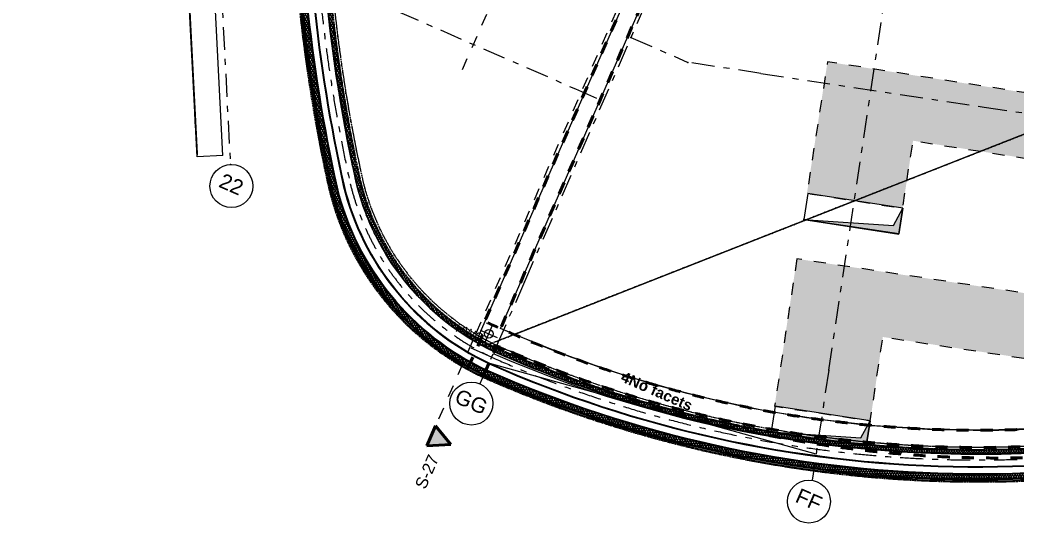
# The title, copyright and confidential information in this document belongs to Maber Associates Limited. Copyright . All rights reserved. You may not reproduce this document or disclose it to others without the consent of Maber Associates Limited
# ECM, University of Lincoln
# Model space of a CAD drawing. Header units: millimetres. Extents: x -50172 to 162135, y -142603 to 4572.
# Drawn here: x -49077 to -25879, y -73227 to -61521 of the extents above; entities that cross this region are included whole.
import ezdxf
from ezdxf.enums import TextEntityAlignment as Align

# ---------------------------------------------------------------- set-up
doc = ezdxf.new("R2010")
doc.units = ezdxf.units.MM
doc.header["$MEASUREMENT"] = 0
for name, pattern in [('Dashed', [564.444447, 282.222223, -282.222223]), ('Dot & Dashed', [670.277762, 352.777767, -176.388884, 0, -141.111112]), ('Double Dashed', [1093.611073, 529.166651, -211.666656, 141.111112, -211.666656]), ('Hidden Line', [55, 45, -10])]:
    doc.linetypes.add(name, pattern=pattern)
for name, color, linetype, lineweight, true_color in [('0_Pen_No__61', 7, 'Continuous', 20, 0x6a6a6a), ('A-20-M_Floor_Slab_Pen_No__107', 7, 'Continuous', 15, 0xa6a6a6), ('A-25-M_Curtain_Wall_Pen_No__69', 7, 'Continuous', 20, 0x606060), ('A-25-M_Wall_Ext_Pen_No__107', 7, 'Continuous', 15, 0xa6a6a6), ('A-95-MC_Marker_Section_P2.Marker_Pen_No__25', 7, 'Continuous', 50, 0x2a2a2a), ('New_A-15-MG_Structural_Grid_Phase_2_Pen_No__222', 7, 'Continuous', 13, 0x65af33), ('New_A-20-M_Roof_Accessory_Pen_No__61', 7, 'Continuous', 20, 0x6a6a6a), ('New_A-20-M_Roof_Accessory_Pen_No__81', 7, 'Continuous', 20, 0x6a6a6a), ('New_A-95-P_Drawing_Pen_No__82', 7, 'Continuous', 20, 0xaaaaaa)]:
    doc.layers.add(name, color=color, linetype=linetype, lineweight=lineweight, true_color=true_color)
for name, color, linetype in [('A-20-M_Floor_Slab', 7, 'Continuous'), ('A-20-M_Roof', 7, 'Continuous'), ('A-25-M_Curtain_Wall', 7, 'Continuous'), ('A-25-M_Wall_Ext', 7, 'Continuous'), ('A-95-MC_Marker_Section_P2.Marker', 7, 'Continuous'), ('New_A-15-MG_Structural_Grid_Phase_2', 7, 'Continuous'), ('New_A-20-M_Roof', 7, 'Continuous'), ('New_A-25-M_Curtain_Wall', 7, 'Continuous')]:
    doc.layers.add(name, color=color, linetype=linetype)
for name, color, linetype, lineweight in [('A-20-M_Floor_Slab_Pen_No__193', 7, 'Continuous', 18), ('A-20-M_Floor_Slab_Pen_No__195', 7, 'Continuous', 35), ('A-20-M_Floor_Slab_Pen_No__4', 7, 'Continuous', 20), ('A-20-M_Roof_Accessory_Pen_No__156', 5, 'Continuous', 50), ('A-20-M_Roof_Pen_No__93', 8, 'Continuous', 13), ('A-25-M_Curtain_Wall_Pen_No__90', 8, 'Continuous', 20), ('A-25-M_Wall_Ext_Pen_No__1', 7, 'Continuous', 13), ('A-95-MC_Marker_Section_P2.Marker_Pen_No__1', 7, 'Continuous', 13), ('A-95-MC_Marker_Section_P2.Marker_Pen_No__6', 7, 'Continuous', 35), ('A-95-P_Drawing_Pen_No__1', 7, 'Continuous', 13), ('A-95-P_Text_1_50_GA_Pen_No__173', 1, 'Continuous', 18), ('New_A-20-M_Roof_Accessory_Pen_No__156', 5, 'Continuous', 50), ('New_A-20-M_Roof_Pen_No__92', 8, 'Continuous', 13), ('New_A-25-M_Curtain_Wall_Pen_No__87', 8, 'Continuous', 20), ('New_A-60-M_Mechanical_Pen_No__1', 7, 'Continuous', 13), ('New_A-95-P_Drawing_Pen_No__1', 7, 'Continuous', 13), ('New_A-95-P_Text_1_50_GA_Pen_No__1', 7, 'Continuous', 13)]:
    doc.layers.add(name, color=color, linetype=linetype, lineweight=lineweight)
doc.styles.add('GENERATED_STYLE_2', font='')
doc.styles.add('GENERATED_STYLE_4', font='')
doc.styles.get('GENERATED_STYLE_2').set_extended_font_data('Swis721 BT', bold=True)
doc.styles.get('GENERATED_STYLE_4').set_extended_font_data('Swis721 BT')
pattern_1 = [(60, (0, 0), (-43.30127, 25), []), (120, (0, 0), (43.30127, 25), [])]
pattern_2 = [(0, (0, 0), (0, 200), [])]

# ---------------------------------------------------------------- blocks, each defined once
blk = doc.blocks.new('Roof_8_1', base_point=(-44547, -52585))
at = {"layer": 'New_A-20-M_Roof_Pen_No__92', "linetype": 'Continuous', "flags": 128}
for points in [[(-25432, -71584), (-25960, -71605), (-26489, -71615), (-27017, -71616), (-27546, -71607), (-28074, -71587), (-28601, -71558), (-29128, -71518), (-29655, -71469), (-30180, -71409), (-30704, -71340), (-31226, -71261), (-31747, -71171), (-32266, -71072), (-32784, -70963), (-33299, -70845), (-33811, -70716), (-34321, -70578), (-34829, -70430), (-35333, -70272), (-35835, -70105), (-36333, -69929), (-36828, -69743), (-37319, -69548), (-37806, -69343), (-38048, -69236), (-38265, -69129), (-38478, -69011), (-38687, -68885), (-38890, -68750), (-39088, -68606), (-39279, -68455), (-39464, -68296), (-39642, -68129), (-39813, -67955), (-39977, -67774), (-40133, -67587), (-40281, -67393), (-40422, -67193), (-40553, -66988), (-40677, -66777), (-40791, -66562), (-40896, -66342), (-40993, -66118), (-41079, -65890), (-41157, -65658), (-41225, -65424), (-41253, -65305), (-41339, -64881), (-41473, -64169), (-41597, -63456), (-41711, -62742), (-41815, -62026), (-41909, -61308)], [(-30745, -65561), (-30839, -66164)], [(-28539, -65903), (-30745, -65561)], [(-28632, -66506), (-28539, -65903)], [(-30839, -66164), (-28632, -66506)], [(-31506, -70503), (-31598, -71095)], [(-29300, -70845), (-31506, -70503)], [(-29392, -71437), (-29300, -70845)], [(-31598, -71095), (-29392, -71437)]]:
    blk.add_lwpolyline(points, dxfattribs=at)
blk = doc.blocks.new('Curtain Wall_6_1')
at = {"layer": 'New_A-25-M_Curtain_Wall_Pen_No__87', "linetype": 'Continuous'}
for p, q in [((-45166, -54138), (-45254, -55635)), ((-45254, -55635), (-45288, -57135)), ((-45288, -57135), (-45266, -58635)), ((-45266, -58635), (-45266, -58639)), ((-45266, -58639), (-45188, -60137)), ((-45188, -60137), (-45111, -61635)), ((-45111, -61635), (-45034, -63133)), ((-45034, -63133), (-44956, -64631)), ((-44956, -64631), (-44955, -64656)), ((-44955, -64656), (-44955, -64656))]:
    blk.add_line(p, q, dxfattribs=at)
for p in [(-45166, -54138), (-45254, -55635), (-45288, -57135), (-45266, -58635), (-45266, -58639), (-45188, -60137), (-45111, -61635), (-45034, -63133), (-44956, -64631)]:
    blk.add_point(p, dxfattribs=at)
blk = doc.blocks.new('Wall_204_1', base_point=(-38295, -69817))
at = {"layer": 'A-25-M_Wall_Ext_Pen_No__107', "linetype": 'Continuous'}
h = blk.add_hatch(dxfattribs=at)
h.set_pattern_fill('Batt_Insulation_0001', color=256, style=0, pattern_type=2)
h.set_pattern_definition(pattern_1)
h.paths.add_polyline_path([(-38273, -69770, 0.41731), (-673, -54990), (-765, -54950, -0.417301), (-38232, -69679)])
h = blk.add_hatch(dxfattribs=at)
h.set_pattern_fill('Plywood_0001', color=256, style=0, pattern_type=2)
h.set_pattern_definition(pattern_2)
h.paths.add_polyline_path([(-38232, -69679, 0.417301), (-765, -54950), (-781, -54943, -0.417299), (-38224, -69662)])
at = {"layer": 'A-25-M_Wall_Ext_Pen_No__107', "linetype": 'Continuous', "lineweight": 0, "true_color": 0x535353}
for points in [[(-38224, -69662, 0.417299), (-781, -54943), (-783, -54942, -0.417299), (-38223, -69660)], [(-38161, -69524, 0.417286), (-921, -54883), (-923, -54882, -0.417285), (-38160, -69522)]]:
    blk.add_hatch(color=251, dxfattribs=at).paths.add_polyline_path(points)
at = {"layer": 'A-25-M_Wall_Ext_Pen_No__107', "linetype": 'Continuous'}
h = blk.add_hatch(dxfattribs=at)
h.set_pattern_fill('Plaster_0001', color=256, style=0, pattern_type=2)
h.set_pattern_definition([(201.458, (0, 0), (-63.3617, 161.19955), [0, -100]), (201.458, (-14.85, -98.89), (-63.3617, 161.19955), [0, -100])])
h.paths.add_polyline_path([(-38160, -69522, 0.417285), (-923, -54882), (-937, -54876, -0.417284), (-38154, -69508)])
blk.add_hatch(color=256, dxfattribs=at).paths.add_polyline_path([(-38295, -69817, 0.417314), (-625, -55010), (-650, -55000, -0.417312), (-38283, -69792)])
h = blk.add_hatch(dxfattribs=at)
h.set_pattern_fill('Batt_Insulation_0001', color=256, style=0, pattern_type=2)
h.set_pattern_definition(pattern_1)
h.paths.add_polyline_path([(-38283, -69792, 0.417312), (-650, -55000), (-673, -54990, -0.41731), (-38273, -69770)])
at = {"layer": 'A-25-M_Wall_Ext_Pen_No__1', "linetype": 'Continuous'}
for radius, start, end in [(28318, 246.1585, 336.7618), (28300, 246.159, 336.7619), (28298, 246.159, 336.7619), (28148, 246.1625, 336.7628), (28146, 246.1625, 336.7628), (28131, 246.1629, 336.7629), (28470, 246.1551, 336.7609), (28443, 246.1557, 336.7611), (28418, 246.1562, 336.7612)]:
    blk.add_arc((-26785, -43777), radius, start, end, dxfattribs=at)
blk = doc.blocks.new('Wall_205_1', base_point=(-41868, -65449))
at = {"layer": 'A-25-M_Wall_Ext_Pen_No__107', "linetype": 'Continuous'}
h = blk.add_hatch(dxfattribs=at)
h.set_pattern_fill('Batt_Insulation_0001', color=256, style=0, pattern_type=2)
h.set_pattern_definition(pattern_1)
h.paths.add_polyline_path([(-41817, -65437, 0.227038), (-38273, -69770), (-38232, -69679, -0.226951), (-41720, -65414)])
h = blk.add_hatch(dxfattribs=at)
h.set_pattern_fill('Plywood_0001', color=256, style=0, pattern_type=2)
h.set_pattern_definition(pattern_2)
h.paths.add_polyline_path([(-41720, -65414, 0.226951), (-38232, -69679), (-38224, -69662, -0.226935), (-41702, -65410)])
at = {"layer": 'A-25-M_Wall_Ext_Pen_No__107', "linetype": 'Continuous', "lineweight": 0, "true_color": 0x535353}
for points in [[(-41702, -65410, 0.226935), (-38224, -69662), (-38223, -69660, -0.226933), (-41700, -65410)], [(-41554, -65376, 0.226795), (-38161, -69524), (-38160, -69522, -0.226793), (-41552, -65375)]]:
    blk.add_hatch(color=251, dxfattribs=at).paths.add_polyline_path(points)
at = {"layer": 'A-25-M_Wall_Ext_Pen_No__107', "linetype": 'Continuous'}
h = blk.add_hatch(dxfattribs=at)
h.set_pattern_fill('Plaster_0001', color=256, style=0, pattern_type=2)
h.set_pattern_definition([(129.2839, (0, 0), (134.0639, 109.6671), [0, -100]), (129.2839, (-98.69, -16.13), (134.0639, 109.6671), [0, -100])])
h.paths.add_polyline_path([(-41552, -65375, 0.226793), (-38160, -69522), (-38154, -69508, -0.226779), (-41538, -65372)])
blk.add_hatch(color=256, dxfattribs=at).paths.add_polyline_path([(-41868, -65449, 0.227083), (-38295, -69817), (-38283, -69792, -0.22706), (-41841, -65443)])
h = blk.add_hatch(dxfattribs=at)
h.set_pattern_fill('Batt_Insulation_0001', color=256, style=0, pattern_type=2)
h.set_pattern_definition(pattern_1)
h.paths.add_polyline_path([(-41841, -65443, 0.22706), (-38283, -69792), (-38273, -69770, -0.227038), (-41817, -65437)])
at = {"layer": 'A-25-M_Wall_Ext_Pen_No__1', "linetype": 'Continuous'}
for radius, start, end in [(6381, 193.7097, 244.8566), (6363, 193.7114, 244.8548), (6361, 193.7116, 244.8546), (6211, 193.7258, 244.8388), (6209, 193.726, 244.8386), (6194, 193.7275, 244.837), (6533, 193.696, 244.8717), (6506, 193.6984, 244.8691), (6481, 193.7007, 244.8667)]:
    blk.add_arc((-35520, -63902), radius, start, end, dxfattribs=at)
blk = doc.blocks.new('Wall_206_1', base_point=(-42569, -61112))
at = {"layer": 'A-25-M_Wall_Ext_Pen_No__107', "linetype": 'Continuous'}
blk.add_hatch(color=256, dxfattribs=at).paths.add_polyline_path([(-42569, -61112, 0.029282), (-41868, -65449), (-41841, -65443, -0.02928), (-42542, -61109)])
h = blk.add_hatch(dxfattribs=at)
h.set_pattern_fill('Batt_Insulation_0001', color=256, style=0, pattern_type=2)
h.set_pattern_definition(pattern_1)
h.paths.add_polyline_path([(-42542, -61109, 0.02928), (-41841, -65443), (-41817, -65437, -0.029278), (-42517, -61107)])
h = blk.add_hatch(dxfattribs=at)
h.set_pattern_fill('Batt_Insulation_0001', color=256, style=0, pattern_type=2)
h.set_pattern_definition(pattern_1)
h.paths.add_polyline_path([(-42517, -61107, 0.029278), (-41817, -65437), (-41720, -65414, -0.029271), (-42417, -61097)])
h = blk.add_hatch(dxfattribs=at)
h.set_pattern_fill('Plywood_0001', color=256, style=0, pattern_type=2)
h.set_pattern_definition(pattern_2)
h.paths.add_polyline_path([(-42417, -61097, 0.029271), (-41720, -65414), (-41702, -65410, -0.02927), (-42399, -61095)])
at = {"layer": 'A-25-M_Wall_Ext_Pen_No__107', "linetype": 'Continuous', "lineweight": 0, "true_color": 0x535353}
for points in [[(-42399, -61095, 0.02927), (-41702, -65410), (-41700, -65410, -0.02927), (-42397, -61095)], [(-42248, -61079, 0.02926), (-41554, -65376), (-41552, -65375, -0.02926), (-42246, -61079)]]:
    blk.add_hatch(color=251, dxfattribs=at).paths.add_polyline_path(points)
at = {"layer": 'A-25-M_Wall_Ext_Pen_No__107', "linetype": 'Continuous'}
h = blk.add_hatch(dxfattribs=at)
h.set_pattern_fill('Plaster_0001', color=256, style=0, pattern_type=2)
h.set_pattern_definition([(99.1803, (0, 0), (170.98653, 27.63342), [0, -100]), (99.1803, (-93.47, 35.54), (170.98653, 27.63342), [0, -100])])
h.paths.add_polyline_path([(-42246, -61079, 0.02926), (-41552, -65375), (-41538, -65372, -0.029259), (-42231, -61078)])
at = {"layer": 'A-25-M_Wall_Ext_Pen_No__1', "linetype": 'Continuous', "flags": 128}
blk.add_lwpolyline([(-42231, -61078), (-42569, -61112)], dxfattribs=at)
at = {"layer": 'A-25-M_Wall_Ext_Pen_No__1', "linetype": 'Continuous'}
for radius, end in [(37539, 192.5348), (37512, 192.5344), (37487, 192.534), (37387, 192.5324), (37369, 192.5321), (37367, 192.5321), (37217, 192.5297), (37215, 192.5297), (37200, 192.5294)]:
    blk.add_arc((-5223, -57302), radius, 185.8258, end, dxfattribs=at)
blk = doc.blocks.new('*X662')
at = {"layer": 'A-20-M_Floor_Slab_Pen_No__107', "linetype": 'Continuous'}
for points in [[(-38008, -69148), (-38002, -69151), (-37997, -69151), (-38008, -69146)], [(-38002, -69151), (-37953, -69171), (-37953, -69169), (-37997, -69151)], [(-37653, -69296), (-37803, -69232), (-37803, -69235), (-37653, -69298)], [(-37353, -69422), (-37503, -69359), (-37503, -69361), (-37353, -69424)], [(-37203, -69485), (-37203, -69488), (-37107, -69528), (-37053, -69549), (-37053, -69546), (-37106, -69526)], [(-36753, -69661), (-36903, -69604), (-36903, -69606), (-36753, -69663)], [(-36603, -69718), (-36603, -69720), (-36522, -69751), (-36516, -69751)], [(-36522, -69751), (-36453, -69777), (-36453, -69775), (-36516, -69751)], [(-36303, -69832), (-36303, -69834), (-36193, -69876), (-36153, -69890), (-36153, -69887), (-36192, -69874)], [(-35854, -69990), (-36004, -69939), (-36004, -69941), (-35854, -69992)], [(-35704, -70041), (-35704, -70043), (-35680, -70051), (-35674, -70051)], [(-35680, -70051), (-35554, -70094), (-35554, -70092), (-35674, -70051)], [(-35404, -70143), (-35404, -70145), (-35267, -70192), (-35254, -70196), (-35254, -70194), (-35266, -70190)], [(-34954, -70284), (-35104, -70239), (-35104, -70241), (-34954, -70286)], [(-34804, -70330), (-34804, -70332), (-34740, -70351), (-34733, -70351)], [(-34740, -70351), (-34654, -70377), (-34654, -70375), (-34733, -70351)], [(-34354, -70465), (-34504, -70420), (-34504, -70422), (-34354, -70467)], [(-34054, -70545), (-34204, -70506), (-34204, -70508), (-34054, -70547)], [(-33754, -70625), (-33904, -70585), (-33904, -70587), (-33754, -70627)], [(-33454, -70704), (-33604, -70664), (-33604, -70666), (-33454, -70706)], [(-33304, -70742), (-33154, -70776), (-33154, -70774), (-33304, -70740)], [(-33004, -70810), (-32854, -70844), (-32854, -70842), (-33004, -70808)], [(-32704, -70878), (-32554, -70912), (-32554, -70910), (-32704, -70876)], [(-32404, -70945), (-32373, -70951), (-32362, -70951), (-32404, -70943)], [(-32373, -70951), (-32254, -70973), (-32254, -70971), (-32362, -70951)], [(-32104, -71002), (-31954, -71030), (-31954, -71028), (-32104, -71000)], [(-31804, -71059), (-31654, -71087), (-31654, -71085), (-31804, -71057)], [(-31468, -71120), (-31504, -71114), (-31504, -71116), (-31469, -71122), (-31354, -71140), (-31354, -71138)], [(-31054, -71184), (-31204, -71161), (-31204, -71163), (-31054, -71186)], [(-30754, -71230), (-30904, -71207), (-30904, -71209), (-30754, -71232)], [(-30604, -71253), (-30604, -71255), (-30502, -71270), (-30501, -71268)]]:
    blk.add_hatch(color=256, dxfattribs=at).paths.add_polyline_path(points)
blk = doc.blocks.new('Wall_218_1', base_point=(-38008, -69146))
at = {"layer": 'A-20-M_Floor_Slab_Pen_No__107', "linetype": 'Continuous'}
h = blk.add_hatch(dxfattribs=at)
h.set_pattern_fill('Batt_Insulation_0001', color=256, style=0, pattern_type=2)
h.set_pattern_definition(pattern_1)
h.paths.add_polyline_path([(-30502, -71270, -0.070659), (-38008, -69148), (-38049, -69237, 0.07067), (-30515, -71368)])
at = {"layer": 'A-20-M_Floor_Slab_Pen_No__195', "linetype": 'Hidden Line'}
for radius, start in [(27737, 246.13), (27739, 246.1299)]:
    blk.add_arc((-26784, -43782), radius, start, 262.2968, dxfattribs=at)
at = {"layer": 'A-20-M_Floor_Slab_Pen_No__4', "linetype": 'Continuous'}
blk.add_arc((-26784, -43782), 27837, 246.1273, 262.2968, dxfattribs=at)
at = {"layer": 'A-20-M_Floor_Slab', "color": 250, "lineweight": 50, "true_color": 0x2a2a2a}
blk.add_blockref('*X662', (0, 0), dxfattribs=at)
blk = doc.blocks.new('*X664')
at = {"layer": 'A-20-M_Floor_Slab_Pen_No__107', "linetype": 'Continuous'}
for points in [[(-41103, -65472), (-41103, -65480), (-41083, -65551), (-41081, -65551)], [(-41081, -65551), (-41083, -65551), (-41040, -65701), (-41038, -65701)], [(-41040, -65701), (-41031, -65732), (-40986, -65851), (-40984, -65851), (-41029, -65731), (-41038, -65701)], [(-40986, -65851), (-40953, -65937), (-40953, -65931), (-40984, -65851)], [(-40803, -66301), (-40801, -66301), (-40803, -66296)], [(-40801, -66301), (-40803, -66301), (-40803, -66301), (-40732, -66451), (-40730, -66451)], [(-40730, -66451), (-40732, -66451), (-40665, -66594), (-40661, -66601), (-40658, -66601), (-40663, -66593)], [(-40661, -66601), (-40653, -66614), (-40653, -66610), (-40658, -66601)], [(-40503, -66870), (-40503, -66874), (-40488, -66901), (-40486, -66901)], [(-40488, -66901), (-40431, -67000), (-40396, -67051), (-40393, -67051), (-40429, -66999), (-40486, -66901)], [(-40396, -67051), (-40353, -67113), (-40353, -67109), (-40393, -67051)], [(-40203, -67327), (-40203, -67331), (-40189, -67351), (-40187, -67351)], [(-40187, -67351), (-40189, -67351), (-40165, -67386), (-40071, -67501), (-40069, -67501), (-40164, -67385)], [(-40071, -67501), (-40053, -67523), (-40053, -67520), (-40069, -67501)], [(-39903, -67704), (-39903, -67707), (-39869, -67749), (-39819, -67801), (-39817, -67801), (-39868, -67748)], [(-39819, -67801), (-39753, -67870), (-39753, -67867), (-39817, -67801)], [(-39603, -68023), (-39603, -68026), (-39545, -68087), (-39529, -68101), (-39526, -68101), (-39543, -68086)], [(-39526, -68101), (-39529, -68101), (-39453, -68168), (-39453, -68166)], [(-39193, -68397), (-39303, -68299), (-39303, -68301), (-39194, -68398), (-39190, -68401), (-39187, -68401)], [(-39187, -68401), (-39190, -68401), (-39153, -68429), (-39153, -68426)], [(-39003, -68539), (-39003, -68542), (-38991, -68551), (-38988, -68551)], [(-38991, -68551), (-38853, -68654), (-38853, -68652), (-38988, -68551)], [(-38703, -68753), (-38553, -68848), (-38553, -68846), (-38703, -68751)], [(-38403, -68941), (-38289, -69001), (-38285, -69001), (-38403, -68939)], [(-38285, -69001), (-38289, -69001), (-38253, -69020), (-38253, -69017)], [(-38008, -69146), (-38103, -69096), (-38103, -69098), (-38008, -69148)]]:
    blk.add_hatch(color=256, dxfattribs=at).paths.add_polyline_path(points)
blk = doc.blocks.new('Wall_219_1', base_point=(-41158, -65281))
at = {"layer": 'A-20-M_Floor_Slab_Pen_No__107', "linetype": 'Continuous'}
h = blk.add_hatch(dxfattribs=at)
h.set_pattern_fill('Batt_Insulation_0001', color=256, style=0, pattern_type=2)
h.set_pattern_definition(pattern_1)
h.paths.add_polyline_path([(-38008, -69148, -0.225746), (-41160, -65281), (-41256, -65304, 0.225852), (-38049, -69237)])
at = {"layer": 'A-20-M_Floor_Slab_Pen_No__195', "linetype": 'Hidden Line'}
for radius, start, end in [(5806, 193.742, 244.6263), (5804, 193.7423, 244.6261)]:
    blk.add_arc((-35520, -63902), radius, start, end, dxfattribs=at)
at = {"layer": 'A-20-M_Floor_Slab_Pen_No__4', "linetype": 'Continuous'}
blk.add_arc((-35520, -63902), 5904, 193.7314, 244.6389, dxfattribs=at)
at = {"layer": 'A-20-M_Floor_Slab', "color": 250, "lineweight": 50, "true_color": 0x2a2a2a}
blk.add_blockref('*X664', (0, 0), dxfattribs=at)
blk = doc.blocks.new('*X666')
at = {"layer": 'A-20-M_Floor_Slab_Pen_No__107', "linetype": 'Continuous'}
for points in [[(-41974, -55201), (-41981, -55351), (-41979, -55351), (-41972, -55201)], [(-41967, -55051), (-41974, -55201), (-41972, -55201), (-41965, -55051)], [(-41966, -55013), (-41967, -55051), (-41965, -55051), (-41964, -55013)], [(-41981, -55351), (-41988, -55501), (-41986, -55501), (-41979, -55351)], [(-41995, -55651), (-42002, -55801), (-42000, -55801), (-41993, -55651)], [(-41988, -55501), (-41995, -55651), (-41993, -55651), (-41986, -55501)], [(-42002, -55801), (-42003, -55826), (-42003, -55870), (-42000, -55801)], [(-42003, -58691), (-42003, -58734), (-42000, -58801), (-41998, -58801)], [(-41998, -58801), (-42000, -58801), (-41993, -58951), (-41991, -58951)], [(-41991, -58951), (-41993, -58951), (-41986, -59101), (-41984, -59101)], [(-41984, -59101), (-41986, -59101), (-41978, -59251), (-41976, -59251)], [(-41976, -59251), (-41978, -59251), (-41971, -59401), (-41969, -59401)], [(-41969, -59401), (-41971, -59401), (-41964, -59551), (-41962, -59551)], [(-41962, -59551), (-41964, -59551), (-41962, -59602), (-41954, -59701), (-41952, -59701), (-41960, -59602)], [(-41952, -59701), (-41954, -59701), (-41942, -59851), (-41940, -59851)], [(-41940, -59851), (-41942, -59851), (-41931, -60001), (-41929, -60001)], [(-41929, -60001), (-41931, -60001), (-41919, -60151), (-41917, -60151)], [(-41917, -60151), (-41919, -60151), (-41907, -60301), (-41905, -60301)], [(-41905, -60301), (-41907, -60301), (-41895, -60451), (-41893, -60451)], [(-41893, -60451), (-41895, -60451), (-41884, -60601), (-41881, -60601)], [(-41881, -60601), (-41884, -60601), (-41872, -60747), (-41872, -60751), (-41870, -60751), (-41870, -60747)], [(-41870, -60751), (-41872, -60751), (-41855, -60901), (-41853, -60901)], [(-41853, -60901), (-41855, -60901), (-41853, -60920), (-41853, -60902)], [(-41703, -62199), (-41696, -62251), (-41694, -62251), (-41703, -62184)], [(-41696, -62251), (-41675, -62401), (-41673, -62401), (-41694, -62251)], [(-41675, -62401), (-41653, -62551), (-41651, -62551), (-41673, -62401)], [(-41653, -62551), (-41632, -62701), (-41630, -62701), (-41651, -62551)], [(-41632, -62701), (-41611, -62851), (-41609, -62851), (-41630, -62701)], [(-41611, -62851), (-41590, -63001), (-41588, -63001), (-41609, -62851)], [(-41590, -63001), (-41586, -63025), (-41565, -63151), (-41563, -63151), (-41584, -63025), (-41588, -63001)], [(-41563, -63151), (-41565, -63151), (-41553, -63218), (-41553, -63206)], [(-41389, -64156), (-41403, -64073), (-41403, -64085), (-41391, -64157), (-41382, -64201), (-41380, -64201)], [(-41380, -64201), (-41382, -64201), (-41351, -64351), (-41349, -64351)], [(-41349, -64351), (-41351, -64351), (-41320, -64501), (-41318, -64501)], [(-41318, -64501), (-41320, -64501), (-41290, -64651), (-41288, -64651)], [(-41288, -64651), (-41290, -64651), (-41259, -64801), (-41257, -64801)], [(-41257, -64801), (-41259, -64801), (-41253, -64828), (-41253, -64818)]]:
    blk.add_hatch(color=256, dxfattribs=at).paths.add_polyline_path(points)
blk = doc.blocks.new('Wall_220_1', base_point=(-41964, -55013))
at = {"layer": 'A-20-M_Floor_Slab_Pen_No__107', "linetype": 'Continuous'}
h = blk.add_hatch(dxfattribs=at)
h.set_pattern_fill('Batt_Insulation_0001', color=256, style=0, pattern_type=2)
h.set_pattern_definition(pattern_1)
h.paths.add_polyline_path([(-41160, -65281, -0.069795), (-41966, -55013), (-42063, -55007, 0.069802), (-41256, -65304)])
at = {"layer": 'A-20-M_Floor_Slab_Pen_No__193', "linetype": 'Continuous', "flags": 128}
for points in [[(-41966, -55013), (-42063, -55007)], [(-41964, -55013), (-41966, -55013)]]:
    blk.add_lwpolyline(points, dxfattribs=at)
at = {"layer": 'A-20-M_Floor_Slab_Pen_No__195', "linetype": 'Hidden Line'}
for radius in [37075, 37073]:
    blk.add_arc((-4960, -57277), radius, 176.4991, 192.469, dxfattribs=at)
at = {"layer": 'A-20-M_Floor_Slab_Pen_No__4', "linetype": 'Continuous'}
blk.add_arc((-4960, -57277), 37173, 176.4991, 192.4707, dxfattribs=at)
at = {"layer": 'A-20-M_Floor_Slab', "color": 250, "lineweight": 50, "true_color": 0x2a2a2a}
blk.add_blockref('*X666', (0, 0), dxfattribs=at)
blk = doc.blocks.new('*X685')
at = {"layer": 'A-20-M_Floor_Slab_Pen_No__107', "linetype": 'Continuous'}
for points in [[(-30501, -71268), (-30502, -71270), (-30454, -71276), (-30454, -71274)], [(-30304, -71294), (-30154, -71311), (-30154, -71309), (-30304, -71292)], [(-30004, -71328), (-29854, -71346), (-29854, -71344), (-30004, -71326)], [(-29704, -71363), (-29554, -71381), (-29554, -71379), (-29704, -71361)], [(-29312, -71401), (-29404, -71393), (-29404, -71395), (-29337, -71401)], [(-29337, -71401), (-29254, -71407), (-29254, -71405), (-29312, -71401)], [(-29104, -71417), (-29104, -71419), (-28954, -71431), (-28954, -71429)], [(-28804, -71441), (-28804, -71443), (-28654, -71455), (-28654, -71453)], [(-28504, -71464), (-28504, -71466), (-28452, -71471), (-28354, -71475), (-28354, -71473), (-28451, -71469)], [(-28054, -71485), (-28204, -71479), (-28204, -71481), (-28054, -71487)], [(-27754, -71498), (-27904, -71491), (-27904, -71493), (-27754, -71500)], [(-27454, -71510), (-27604, -71504), (-27604, -71506), (-27454, -71512)], [(-27154, -71513), (-27304, -71512), (-27304, -71514), (-27154, -71515)], [(-26854, -71514), (-27004, -71513), (-27004, -71515), (-26854, -71516)], [(-26554, -71515), (-26704, -71515), (-26704, -71517), (-26554, -71517)], [(-26404, -71518), (-26392, -71518), (-26254, -71514), (-26254, -71512), (-26392, -71516), (-26404, -71516)], [(-25954, -71502), (-26104, -71507), (-26104, -71509), (-25954, -71504)]]:
    blk.add_hatch(color=256, dxfattribs=at).paths.add_polyline_path(points)
blk = doc.blocks.new('Wall_236_1', base_point=(-30501, -71268))
at = {"layer": 'A-20-M_Floor_Slab_Pen_No__107', "linetype": 'Continuous'}
h = blk.add_hatch(dxfattribs=at)
h.set_pattern_fill('Batt_Insulation_0001', color=256, style=0, pattern_type=2)
h.set_pattern_definition(pattern_1)
h.paths.add_polyline_path([(-1293, -54721, -0.336913), (-30502, -71270), (-30515, -71368, 0.336913), (-1203, -54760)])
at = {"layer": 'A-20-M_Floor_Slab_Pen_No__195', "linetype": 'Hidden Line'}
for radius in [27739, 27737]:
    blk.add_arc((-26784, -43782), radius, 262.2968, 336.7743, dxfattribs=at)
at = {"layer": 'A-20-M_Floor_Slab_Pen_No__4', "linetype": 'Continuous'}
blk.add_arc((-26784, -43782), 27837, 262.2968, 336.7743, dxfattribs=at)
at = {"layer": 'A-20-M_Floor_Slab', "color": 250, "lineweight": 50, "true_color": 0x2a2a2a}
blk.add_blockref('*X685', (0, 0), dxfattribs=at)
blk = doc.blocks.new('Morph_1_1')
at = {"layer": 'A-20-M_Roof_Pen_No__93', "linetype": 'Continuous', "flags": 128}
for points in [[(-30242, -50141), (-38471, -69014)], [(-37898, -68700), (-29875, -50301)], [(-25165, -71020), (-26533, -71067), (-27902, -71045), (-29190, -70961), (-30473, -70817), (-31748, -70612), (-33011, -70347), (-34261, -70023), (-35494, -69639), (-36707, -69198), (-37898, -68700)], [(-38471, -69014), (-38419, -69044), (-38367, -69073), (-38315, -69101), (-38262, -69129), (-38209, -69157), (-38155, -69184), (-38102, -69210), (-38048, -69236), (-36796, -69754), (-35520, -70211), (-34224, -70604), (-32910, -70935), (-31581, -71201), (-30241, -71402), (-28893, -71537), (-27540, -71607), (-26191, -71611), (-24843, -71549)]]:
    blk.add_lwpolyline(points, dxfattribs=at)
blk = doc.blocks.new('Morph_2_1')
at = {"layer": 'A-20-M_Roof_Pen_No__93', "linetype": 'Continuous', "flags": 128}
for points in [[(-37898, -68700), (-29875, -50301)], [(-20051, -61956), (-37572, -68836)], [(-37572, -68836), (-37898, -68700)]]:
    blk.add_lwpolyline(points, dxfattribs=at)
blk = doc.blocks.new('Morph_4_1')
at = {"layer": 'A-20-M_Roof_Pen_No__93', "linetype": 'Continuous', "flags": 128}
for points in [[(-37572, -68836), (-20051, -61956)], [(-20051, -61956), (-17161, -69316)], [(-17161, -69316), (-18292, -69715), (-19440, -70064), (-20601, -70363), (-21775, -70610), (-22958, -70806), (-24149, -70949), (-25345, -71040), (-26544, -71079), (-27961, -71053), (-29374, -70954), (-30780, -70781), (-32176, -70535), (-33556, -70216), (-34918, -69826), (-36258, -69366), (-37572, -68836)]]:
    blk.add_lwpolyline(points, dxfattribs=at)
blk = doc.blocks.new('Morph_6_1')
at = {"layer": 'A-20-M_Roof_Pen_No__93', "linetype": 'Continuous', "flags": 128}
for points in [[(-30242, -50141), (-38471, -69014)], [(-41331, -64948), (-41394, -64645), (-41454, -64342), (-41512, -64038), (-41567, -63734), (-41619, -63429), (-41669, -63124), (-41717, -62819), (-41768, -62472), (-41815, -62124), (-41859, -61777), (-41900, -61428), (-41938, -61080), (-41972, -60731), (-42003, -60382)], [(-41331, -64948), (-41266, -65250)], [(-38471, -69014), (-38609, -68932), (-38744, -68847), (-38876, -68758), (-39007, -68665), (-39134, -68569), (-39259, -68469), (-39381, -68367), (-39501, -68260), (-39668, -68101), (-39829, -67936), (-39984, -67765), (-40132, -67587), (-40272, -67404), (-40406, -67216), (-40532, -67022), (-40650, -66824), (-40752, -66638), (-40847, -66449), (-40935, -66256), (-41015, -66059), (-41089, -65861), (-41155, -65659), (-41214, -65455), (-41266, -65250)]]:
    blk.add_lwpolyline(points, dxfattribs=at)
blk = doc.blocks.new('Standard grid marker_6')
at = {"layer": 'New_A-15-MG_Structural_Grid_Phase_2_Pen_No__222', "linetype": 'Double Dashed'}
for p, q in [((705, 0), (0, 0)), ((705, 0), (12884, 0)), ((12884, 0), (13589, 0))]:
    blk.add_line(p, q, dxfattribs=at)
at = {"layer": 'New_A-15-MG_Structural_Grid_Phase_2_Pen_No__222', "linetype": 'Continuous'}
blk.add_circle((-500, 0), 500, dxfattribs=at)
at = {"layer": 'New_A-15-MG_Structural_Grid_Phase_2_Pen_No__222', "linetype": 'Double Dashed'}
blk.add_point((705, 0), dxfattribs=at)
blk.add_point((705, 0), dxfattribs=at)
at = {"layer": 'New_A-15-MG_Structural_Grid_Phase_2_Pen_No__222', "style": 'GENERATED_STYLE_4'}
blk.add_attdef('AC_MarkerText_1', text='', height=350, rotation=360, dxfattribs=at).set_placement((-500, 43), align=Align.MIDDLE_CENTER)
blk = doc.blocks.new('Standard grid marker_7')
at = {"layer": 'New_A-15-MG_Structural_Grid_Phase_2_Pen_No__222', "linetype": 'Double Dashed'}
for p, q in [((2591, 0), (19508, 0)), ((19508, 0), (22099, 0))]:
    blk.add_line(p, q, dxfattribs=at)
at = {"layer": 'New_A-15-MG_Structural_Grid_Phase_2_Pen_No__222', "linetype": 'Continuous'}
blk.add_circle((22599, 0), 500, dxfattribs=at)
at = {"layer": 'New_A-15-MG_Structural_Grid_Phase_2_Pen_No__222', "linetype": 'Double Dashed'}
blk.add_point((19508, 0), dxfattribs=at)
blk.add_point((19508, 0), dxfattribs=at)
at = {"layer": 'New_A-15-MG_Structural_Grid_Phase_2_Pen_No__222', "style": 'GENERATED_STYLE_4'}
for tag, p in [('AC_MarkerText_1_0', (-500, 43)), ('AC_MarkerText_1_1', (22599, 43))]:
    blk.add_attdef(tag, text='', height=350, rotation=90, dxfattribs=at).set_placement(p, align=Align.MIDDLE_CENTER)
blk = doc.blocks.new('Standard grid marker_8')
at = {"layer": 'New_A-15-MG_Structural_Grid_Phase_2_Pen_No__222', "linetype": 'Double Dashed'}
for q in [(19605, 0), (0, 0)]:
    blk.add_line((2591, 0), q, dxfattribs=at)
at = {"layer": 'New_A-15-MG_Structural_Grid_Phase_2_Pen_No__222', "linetype": 'Continuous'}
blk.add_circle((-500, 0), 500, dxfattribs=at)
at = {"layer": 'New_A-15-MG_Structural_Grid_Phase_2_Pen_No__222', "linetype": 'Double Dashed'}
blk.add_point((2591, 0), dxfattribs=at)
blk.add_point((2591, 0), dxfattribs=at)
at = {"layer": 'New_A-15-MG_Structural_Grid_Phase_2_Pen_No__222', "style": 'GENERATED_STYLE_4'}
for tag, p in [('AC_MarkerText_1_0', (-500, 43)), ('AC_MarkerText_1_1', (22696, 43))]:
    blk.add_attdef(tag, text='', height=350, rotation=255.0108, dxfattribs=at).set_placement(p, align=Align.MIDDLE_CENTER)
blk = doc.blocks.new('Standard grid marker_14')
at = {"layer": 'New_A-15-MG_Structural_Grid_Phase_2_Pen_No__222', "linetype": 'Double Dashed'}
blk.add_line((0, 0), (1446, 0), dxfattribs=at)
for p in [(0, 0), (1446, 0)]:
    blk.add_point(p, dxfattribs=at)
blk = doc.blocks.new('Standard grid marker_15')
at = {"layer": 'New_A-15-MG_Structural_Grid_Phase_2_Pen_No__222', "linetype": 'Double Dashed'}
for p, q in [((1715, 0), (0, 0)), ((1715, 0), (6970, 0)), ((6970, 0), (8684, 0))]:
    blk.add_line(p, q, dxfattribs=at)
blk = doc.blocks.new('Standard grid marker_24')
at = {"layer": 'New_A-15-MG_Structural_Grid_Phase_2_Pen_No__222', "linetype": 'Double Dashed'}
blk.add_line((27978, 0), (27978, -516), dxfattribs=at)
blk.add_arc((0, 0), 27978, 0, 90.636, dxfattribs=at)
at = {"layer": 'New_A-15-MG_Structural_Grid_Phase_2_Pen_No__222', "style": 'GENERATED_STYLE_4'}
blk.add_attdef('AC_MarkerText_1', text='', height=350, rotation=90.3066, dxfattribs=at).set_placement((-1326, 28008), align=Align.MIDDLE_CENTER)
blk = doc.blocks.new('Standard grid marker_25')
at = {"layer": 'New_A-15-MG_Structural_Grid_Phase_2_Pen_No__222', "linetype": 'Double Dashed'}
for p, q in [((3797, 4702), (3797, 4702)), ((6044, 0), (6044, 0))]:
    blk.add_line(p, q, dxfattribs=at)
blk.add_arc((0, 0), 6044, 0, 51.0784, dxfattribs=at)
blk = doc.blocks.new('Standard grid marker_26')
at = {"layer": 'New_A-15-MG_Structural_Grid_Phase_2_Pen_No__222', "linetype": 'Double Dashed'}
blk.add_line((35469, 10709), (35469, 10709), dxfattribs=at)
blk.add_arc((0, 0), 37050, 0, 16.8007, dxfattribs=at)
at = {"layer": 'New_A-15-MG_Structural_Grid_Phase_2_Pen_No__222', "style": 'GENERATED_STYLE_4'}
blk.add_attdef('AC_MarkerText_1', text='', height=350, rotation=160.7141, dxfattribs=at).set_placement((37050, -457), align=Align.MIDDLE_CENTER)
blk = doc.blocks.new('Standard grid marker_27')
at = {"layer": 'New_A-15-MG_Structural_Grid_Phase_2_Pen_No__222', "linetype": 'Double Dashed'}
for p, q in [((0, 0), (5391, 0)), ((0, 0), (0, 0)), ((5391, 0), (5391, 0))]:
    blk.add_line(p, q, dxfattribs=at)
at = {"layer": 'New_A-15-MG_Structural_Grid_Phase_2_Pen_No__222', "linetype": 'Continuous'}
blk.add_circle((5891, 0), 500, dxfattribs=at)
at = {"layer": 'New_A-15-MG_Structural_Grid_Phase_2_Pen_No__222', "linetype": 'Double Dashed'}
blk.add_point((5391, 0), dxfattribs=at)
blk.add_point((5391, 0), dxfattribs=at)
at = {"layer": 'New_A-15-MG_Structural_Grid_Phase_2_Pen_No__222', "style": 'GENERATED_STYLE_4'}
blk.add_attdef('AC_MarkerText_1', text='', height=350, rotation=63.4875, dxfattribs=at).set_placement((5891, 41), align=Align.MIDDLE_CENTER)
blk = doc.blocks.new('Beam_4_1', base_point=(-44955, -64703))
at = {"layer": 'A-25-M_Curtain_Wall_Pen_No__69', "linetype": 'Dot & Dashed'}
blk.add_line((-44955, -64703), (-45264, -58662), dxfattribs=at)
at = {"layer": 'A-25-M_Curtain_Wall_Pen_No__90', "linetype": 'Continuous'}
for p, q in [((-44955, -64703), (-45264, -58662)), ((-44354, -64672), (-44662, -58637)), ((-44354, -64672), (-44955, -64703))]:
    blk.add_line(p, q, dxfattribs=at)
blk = doc.blocks.new('Beam_9_1', base_point=(-37983, -69091))
at = {"layer": 'A-25-M_Curtain_Wall_Pen_No__69', "linetype": 'Dot & Dashed'}
blk.add_arc((-26783, -43782), 27676, 246.129, 336.4401, dxfattribs=at)
at = {"layer": 'A-25-M_Curtain_Wall_Pen_No__90', "linetype": 'Hidden Line'}
for radius, start in [(27676, 246.129), (28489, 246.1079)]:
    blk.add_arc((-26783, -43782), radius, start, 336.4401, dxfattribs=at)
blk = doc.blocks.new('Beam_10_1', base_point=(-41098, -65271))
at = {"layer": 'A-25-M_Curtain_Wall_Pen_No__69', "linetype": 'Dot & Dashed'}
blk.add_arc((-35521, -63903), 5743, 193.782, 244.609, dxfattribs=at)
at = {"layer": 'A-25-M_Curtain_Wall_Pen_No__90', "linetype": 'Hidden Line'}
for radius, start, end in [(5743, 193.782, 244.609), (6555, 193.7019, 244.7057)]:
    blk.add_arc((-35521, -63903), radius, start, end, dxfattribs=at)
blk = doc.blocks.new('Beam_11_1', base_point=(-41879, -54679))
at = {"layer": 'A-25-M_Curtain_Wall_Pen_No__69', "linetype": 'Dot & Dashed'}
blk.add_arc((-5223, -57302), 36750, 175.9075, 192.5242, dxfattribs=at)
at = {"layer": 'A-25-M_Curtain_Wall_Pen_No__90', "linetype": 'Hidden Line'}
blk.add_line((-42690, -54621), (-41879, -54679), dxfattribs=at)
for radius, end in [(37563, 192.5374), (36750, 192.5242)]:
    blk.add_arc((-5223, -57302), radius, 175.9075, end, dxfattribs=at)
blk = doc.blocks.new('Cutting Plane_6_1', base_point=(-15692, -10946))
at = {"layer": 'A-95-MC_Marker_Section_P2.Marker_Pen_No__25', "linetype": 'Continuous'}
blk.add_hatch(color=256, dxfattribs=at).paths.add_polyline_path([(-39608, -71426), (-39408, -70968), (-39050, -71397)])
at = {"layer": 'A-95-MC_Marker_Section_P2.Marker_Pen_No__1', "linetype": 'Dashed'}
for p, q in [((-20308, -27164), (-38549, -68998)), ((-38549, -68998), (-39408, -70968))]:
    blk.add_line(p, q, dxfattribs=at)
blk.add_point((-38549, -68998), dxfattribs=at)
at = {"layer": 'A-95-MC_Marker_Section_P2.Marker_Pen_No__25', "linetype": 'Continuous'}
for p, q in [((-39608, -71426), (-39408, -70968)), ((-39408, -70968), (-39050, -71397)), ((-39050, -71397), (-39608, -71426))]:
    blk.add_line(p, q, dxfattribs=at)
at = {"layer": 'A-95-MC_Marker_Section_P2.Marker_Pen_No__6', "insert": (-39317, -71717), "char_height": 275, "attachment_point": 9, "rotation": 66.4404, "style": 'GENERATED_STYLE_4'}
blk.add_mtext('\\A1;{\\fSwis721 BT|b0|i0|c0|p34;S-27}', dxfattribs=at)

msp = doc.modelspace()

# ---------------------------------------------------------------- hatches: boundary and pattern name
at = {"layer": 'New_A-60-M_Mechanical_Pen_No__1', "linetype": 'Continuous'}
for points in [[(-30853, -66161), (-28756, -66306), (-28539, -65903), (-28628, -66496)], [(-31614, -71103), (-29517, -71247), (-29300, -70845), (-29389, -71438)]]:
    msp.add_hatch(color=256, dxfattribs=at).paths.add_polyline_path(points)
at = {"layer": 'New_A-95-P_Drawing_Pen_No__82', "linetype": 'Continuous', "lineweight": 0, "true_color": 0x2a2a2a}
msp.add_hatch(color=250, dxfattribs=at).paths.add_polyline_path([(-31001, -67079), (-31521, -70510), (-29294, -70845), (-29001, -68897), (-23859, -69671), (-18647, -67626), (-17907, -69474), (-15833, -68638), (-16553, -66804), (-9482, -64030), (-8059, -60766), (-7765, -60895), (-6575, -61878), (-5138, -60160), (-6333, -59160), (-6576, -58958), (-6866, -58832), (-7160, -58704), (-5858, -55719), (-15993, -51300), (-15874, -51025), (-20732, -48907), (-20852, -49182), (-22410, -48502), (-23289, -50518), (-21731, -51197), (-21843, -51454), (-20193, -52174), (-20341, -52513), (-18920, -53133), (-18772, -52793), (-17076, -53533), (-16964, -53276), (-14122, -54515), (-12343, -54526), (-11583, -54857), (-13411, -59048, -0.198912), (-13824, -59447), (-24028, -63475), (-30288, -62494), (-30767, -65554), (-28544, -65902), (-28298, -64331), (-23868, -65025), (-20230, -63588), (-19748, -64808), (-17655, -63982), (-18137, -62762), (-13276, -60843, 0.198912), (-12036, -59648), (-11810, -59131), (-11517, -59259), (-10789, -59860), (-10617, -59651), (-9356, -58125), (-10328, -57323), (-10617, -57196), (-10911, -57068), (-10208, -55457), (-7832, -56493), (-10609, -62861), (-24033, -68128)])

# ---------------------------------------------------------------- linework, layer by layer
at = {"layer": '0_Pen_No__61', "linetype": 'Continuous'}
msp.add_arc((-26783, -43301), 28324, 246.5238, 276.7652, dxfattribs=at)
at = {"layer": 'A-20-M_Roof_Accessory_Pen_No__156', "linetype": 'Dashed', "flags": 128}
for points in [[(-38653, -69626), (-38191, -68567, 0.421906), (-1707, -54542)], [(-38286, -69786), (-37987, -69098, 0.417571), (-1340, -54700)]]:
    msp.add_lwpolyline(points, format="xyb", dxfattribs=at)
at = {"layer": 'A-95-P_Drawing_Pen_No__1', "linetype": 'Continuous'}
msp.add_line((-38155, -69505), (-30564, -71616), dxfattribs=at)
at = {"layer": 'New_A-20-M_Roof_Accessory_Pen_No__156', "linetype": 'Dashed', "flags": 128}
for points in [[(-30242, -50141), (-38244, -68492)], [(-29875, -50301), (-37877, -68652)]]:
    msp.add_lwpolyline(points, dxfattribs=at)
msp.add_lwpolyline([(-38070, -69096), (-37276, -69442, 0.411078), (-937, -55214)], format="xyb", dxfattribs=at)
at = {"layer": 'New_A-20-M_Roof_Accessory_Pen_No__61', "linetype": 'Continuous', "flags": 128}
for points in [[(-38256, -69020), (-38083, -68624)], [(-38368, -68736), (-37972, -68909)]]:
    msp.add_lwpolyline(points, dxfattribs=at)
at = {"layer": 'New_A-20-M_Roof_Accessory_Pen_No__61', "linetype": 'Continuous'}
msp.add_circle((-38170, -68822), 100, dxfattribs=at)
at = {"layer": 'New_A-20-M_Roof_Accessory_Pen_No__81', "linetype": 'Hidden Line', "flags": 128}
for points in [[(-20051, -61956), (-38300, -69122)], [(-38037, -69019), (-20051, -61956), (-17017, -69682)]]:
    msp.add_lwpolyline(points, dxfattribs=at)
at = {"layer": 'New_A-60-M_Mechanical_Pen_No__1', "linetype": 'Continuous', "flags": 128}
for points in [[(-30853, -66161), (-28756, -66306), (-28539, -65903), (-28628, -66496)], [(-31614, -71103), (-29517, -71247), (-29300, -70845), (-29389, -71438)]]:
    msp.add_lwpolyline(points, close=True, dxfattribs=at)
at = {"layer": 'New_A-95-P_Drawing_Pen_No__1', "linetype": 'Dashed'}
msp.add_line((-32811, -48973), (-38791, -62687), dxfattribs=at)
at = {"layer": 'New_A-95-P_Drawing_Pen_No__1', "linetype": 'Dashed', "flags": 128}
msp.add_lwpolyline([(-31001, -67079), (-31521, -70510), (-29294, -70845), (-29001, -68897), (-23859, -69671), (-18647, -67626), (-17907, -69474), (-15833, -68638), (-16553, -66804), (-9482, -64030), (-8059, -60766), (-7765, -60895), (-6575, -61878), (-5138, -60160), (-6333, -59160), (-6576, -58958), (-6866, -58832), (-7160, -58704), (-5858, -55719), (-15993, -51300), (-15874, -51025), (-20732, -48907), (-20852, -49182), (-22410, -48502), (-23289, -50518), (-21731, -51197), (-21843, -51454), (-20193, -52174), (-20341, -52513), (-18920, -53133), (-18772, -52793), (-17076, -53533), (-16964, -53276), (-14122, -54515), (-12343, -54526), (-11583, -54857), (-13411, -59048, -0.198912), (-13824, -59447), (-24028, -63475), (-30288, -62494), (-30767, -65554), (-28544, -65902), (-28298, -64331), (-23868, -65025), (-20230, -63588), (-19748, -64808), (-17655, -63982), (-18137, -62762), (-13276, -60843, 0.198912), (-12036, -59648), (-11810, -59131), (-11517, -59259), (-10789, -59860), (-10617, -59651), (-9356, -58125), (-10328, -57323), (-10617, -57196), (-10911, -57068), (-10208, -55457), (-7832, -56493), (-10609, -62861), (-24033, -68128)], format="xyb", close=True, dxfattribs=at)

# ---------------------------------------------------------------- block references
at = {"layer": 'A-20-M_Floor_Slab', "color": 250, "lineweight": 50, "true_color": 0x2a2a2a}
for name, p in [('Wall_236_1', (-30501, -71268)), ('Wall_220_1', (-41964, -55013)), ('Wall_219_1', (-41158, -65281)), ('Wall_218_1', (-38008, -69146))]:
    msp.add_blockref(name, p, dxfattribs=at)
at = {"layer": 'A-20-M_Roof', "linetype": 'Continuous', "lineweight": 0}
for name in ['Morph_6_1', 'Morph_2_1', 'Morph_1_1', 'Morph_4_1']:
    msp.add_blockref(name, (0, 0), dxfattribs=at)
at = {"layer": 'A-25-M_Curtain_Wall', "color": 8, "lineweight": 20}
for name, p in [('Beam_11_1', (-41879, -54679)), ('Beam_9_1', (-37983, -69091)), ('Beam_4_1', (-44955, -64703)), ('Beam_10_1', (-41098, -65271))]:
    msp.add_blockref(name, p, dxfattribs=at)
at = {"layer": 'A-25-M_Wall_Ext', "color": 250, "lineweight": 50, "true_color": 0x2a2a2a}
for name, p in [('Wall_204_1', (-38295, -69817)), ('Wall_206_1', (-42569, -61112)), ('Wall_205_1', (-41868, -65449))]:
    msp.add_blockref(name, p, dxfattribs=at)
at = {"layer": 'A-95-MC_Marker_Section_P2.Marker'}
msp.add_blockref('Cutting Plane_6_1', (-15692, -10946), dxfattribs=at)
at = {"layer": 'New_A-15-MG_Structural_Grid_Phase_2', "color": 8, "linetype": 'Continuous', "lineweight": 15, "zscale": 1000}
for name, p, rotation in [('Standard grid marker_24', (-26784, -43781), 246.1337837427074), ('Standard grid marker_26', (-5223, -57302), 175.7263039143517), ('Standard grid marker_14', (-34861, -61930), 336.4404115839915), ('Standard grid marker_15', (-33535, -62508), 351.4296153646693), ('Standard grid marker_25', (-35520, -63902), 193.7422622324414)]:
    msp.add_blockref(name, p, dxfattribs=dict(at, rotation=rotation))
at = {"layer": 'New_A-15-MG_Structural_Grid_Phase_2', "color": 8, "linetype": 'Continuous', "lineweight": 15}
ref = msp.add_blockref('Standard grid marker_7', (-29542, -49732), dxfattribs=dict(at, zscale=1000, rotation=246.4404115839914))
ref.add_attrib('AC_MarkerText_1_1', 'GG', dxfattribs={"layer": 'New_A-15-MG_Structural_Grid_Phase_2_Pen_No__222', "color": 85, "true_color": 0x65af33, "height": 350, "rotation": 336.4404, "style": 'GENERATED_STYLE_4'}).set_placement((-38575, -70403), align=Align.MIDDLE_CENTER)
ref = msp.add_blockref('Standard grid marker_8', (-30647, -72232), dxfattribs=dict(at, zscale=1000, rotation=81.4296153646693))
ref.add_attrib('AC_MarkerText_1', 'FF', dxfattribs={"layer": 'New_A-15-MG_Structural_Grid_Phase_2_Pen_No__222', "color": 85, "true_color": 0x65af33, "height": 350, "rotation": 336.4404, "style": 'GENERATED_STYLE_4'}).set_placement((-30721, -72683), align=Align.MIDDLE_CENTER)
ref = msp.add_blockref('Standard grid marker_6', (-47961, -57976), dxfattribs=dict(at, zscale=1000, rotation=336.440411583993))
ref.add_attrib('AC_MarkerText_1', 'T', dxfattribs={"layer": 'New_A-15-MG_Structural_Grid_Phase_2_Pen_No__222', "color": 85, "true_color": 0x65af33, "height": 350, "rotation": 336.4404, "style": 'GENERATED_STYLE_4'}).set_placement((-48419, -57732), align=Align.MIDDLE_CENTER)
ref = msp.add_blockref('Standard grid marker_27', (-44460, -59502), dxfattribs=dict(at, zscale=1000, rotation=272.9529222214646))
ref.add_attrib('AC_MarkerText_1', '22', dxfattribs={"layer": 'New_A-15-MG_Structural_Grid_Phase_2_Pen_No__222', "color": 85, "true_color": 0x65af33, "height": 350, "rotation": 336.4404, "style": 'GENERATED_STYLE_4'}).set_placement((-44157, -65344), align=Align.MIDDLE_CENTER)
at = {"layer": 'New_A-20-M_Roof', "color": 8, "linetype": 'Continuous', "lineweight": 13}
msp.add_blockref('Roof_8_1', (-44547, -52585), dxfattribs=at)
at = {"layer": 'New_A-25-M_Curtain_Wall', "linetype": 'Continuous', "lineweight": 0}
msp.add_blockref('Curtain Wall_6_1', (0, 0), dxfattribs=at)

# ---------------------------------------------------------------- texts
at = {"layer": 'A-95-P_Text_1_50_GA_Pen_No__173', "linetype": 'Continuous', "insert": (-34209, -70045), "char_height": 250, "attachment_point": 2, "rotation": 336.4404, "style": 'GENERATED_STYLE_2'}
msp.add_mtext('\\A1;{\\fSwis721 BT|b1|i0|c0|p34;4No facets}', dxfattribs=at)
at = {"layer": 'New_A-95-P_Text_1_50_GA_Pen_No__1', "linetype": 'Continuous', "insert": (-38567, -68711), "char_height": 200, "attachment_point": 2, "rotation": 336.4404, "style": 'GENERATED_STYLE_4'}
msp.add_mtext('\\A1;{\\fSwis721 BT|b0|i0|c0|p34;RWO }', dxfattribs=at)

doc.saveas('drawing.dxf')
